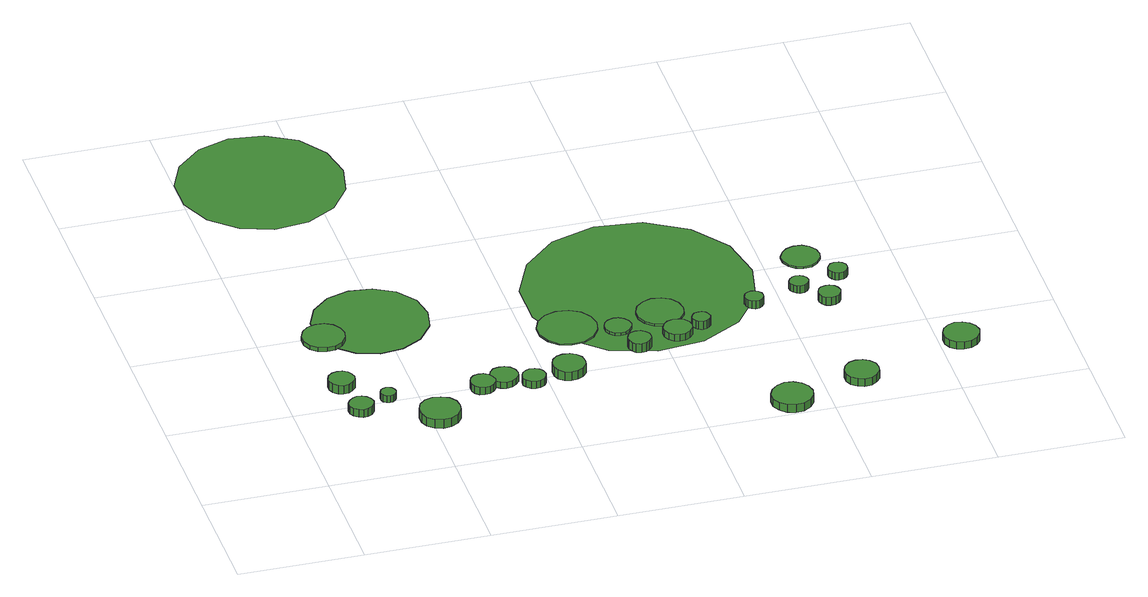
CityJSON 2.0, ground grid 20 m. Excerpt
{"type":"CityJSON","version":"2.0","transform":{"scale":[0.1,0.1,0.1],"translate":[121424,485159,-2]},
"CityObjects":{
"tree1":{"type":"SolitaryVegetationObject","attributes":{"function":"something"},"geometry":[{"type":"MultiSurface","lod":"1","boundaries":[[[0,1,2,3,4,5,6,7,8,9,10,11,12,13,14]],[[15,16,17,18,19,20,21,22,23,24,25,26,27,28,29]],[[0,29,28,1]],[[1,28,27,2]],[[2,27,26,3]],[[3,26,25,4]],[[4,25,24,5]],[[5,24,23,6]],[[6,23,22,7]],[[7,22,21,8]],[[8,21,20,9]],[[9,20,19,10]],[[10,19,18,11]],[[11,18,17,12]],[[12,17,16,13]],[[13,16,15,14]],[[14,15,29,0]]]}]},
"tree2":{"type":"SolitaryVegetationObject","attributes":{"function":"something"},"geometry":[{"type":"MultiSurface","lod":"1","boundaries":[[[30,31,32,33,34,35,36,37,38,39,40,41,42,43,44]],[[45,46,47,48,49,50,51,52,53,54,55,56,57,58,59]],[[30,59,58,31]],[[31,58,57,32]],[[32,57,56,33]],[[33,56,55,34]],[[34,55,54,35]],[[35,54,53,36]],[[36,53,52,37]],[[37,52,51,38]],[[38,51,50,39]],[[39,50,49,40]],[[40,49,48,41]],[[41,48,47,42]],[[42,47,46,43]],[[43,46,45,44]],[[44,45,59,30]]]}]},
"tree3":{"type":"SolitaryVegetationObject","attributes":{"function":"something"},"geometry":[{"type":"MultiSurface","lod":"1","boundaries":[[[60,61,62,63,64,65,66,67,68,69,70,71,72,73,74]],[[75,76,77,78,79,80,81,82,83,84,85,86,87,88,89]],[[60,89,88,61]],[[61,88,87,62]],[[62,87,86,63]],[[63,86,85,64]],[[64,85,84,65]],[[65,84,83,66]],[[66,83,82,67]],[[67,82,81,68]],[[68,81,80,69]],[[69,80,79,70]],[[70,79,78,71]],[[71,78,77,72]],[[72,77,76,73]],[[73,76,75,74]],[[74,75,89,60]]]}]},
"tree4":{"type":"SolitaryVegetationObject","attributes":{"function":"something"},"geometry":[{"type":"MultiSurface","lod":"1","boundaries":[[[90,91,92,93,94,95,96,97,98,99,100,101,102,103,104]],[[105,106,107,108,109,110,111,112,113,114,115,116,117,118,119]],[[90,119,118,91]],[[91,118,117,92]],[[92,117,116,93]],[[93,116,115,94]],[[94,115,114,95]],[[95,114,113,96]],[[96,113,112,97]],[[97,112,111,98]],[[98,111,110,99]],[[99,110,109,100]],[[100,109,108,101]],[[101,108,107,102]],[[102,107,106,103]],[[103,106,105,104]],[[104,105,119,90]]]}]},
"tree5":{"type":"SolitaryVegetationObject","attributes":{"function":"something"},"geometry":[{"type":"MultiSurface","lod":"1","boundaries":[[[120,121,122,123,124,125,126,127,128,129,130,131,132,133,134]],[[135,136,137,138,139,140,141,142,143,144,145,146,147,148,149]],[[120,149,148,121]],[[121,148,147,122]],[[122,147,146,123]],[[123,146,145,124]],[[124,145,144,125]],[[125,144,143,126]],[[126,143,142,127]],[[127,142,141,128]],[[128,141,140,129]],[[129,140,139,130]],[[130,139,138,131]],[[131,138,137,132]],[[132,137,136,133]],[[133,136,135,134]],[[134,135,149,120]]]}]},
"tree6":{"type":"SolitaryVegetationObject","attributes":{"function":"something"}},
"tree7":{"type":"SolitaryVegetationObject","attributes":{"function":"something"},"geometry":[{"type":"MultiSurface","lod":"1","boundaries":[[[150,151,152,153,154,155,156,157,158,159,160,161,162,163,164]],[[165,166,167,168,169,170,171,172,173,174,175,176,177,178,179]],[[150,179,178,151]],[[151,178,177,152]],[[152,177,176,153]],[[153,176,175,154]],[[154,175,174,155]],[[155,174,173,156]],[[156,173,172,157]],[[157,172,171,158]],[[158,171,170,159]],[[159,170,169,160]],[[160,169,168,161]],[[161,168,167,162]],[[162,167,166,163]],[[163,166,165,164]],[[164,165,179,150]]]}]},
"tree8":{"type":"SolitaryVegetationObject","attributes":{"function":"something"}},
"tree9":{"type":"SolitaryVegetationObject","attributes":{"function":"something"}},
"tree10":{"type":"SolitaryVegetationObject","attributes":{"function":"something"},"geometry":[{"type":"MultiSurface","lod":"1","boundaries":[[[180,181,182,183,184,185,186,187,188,189,190,191,192,193,194]],[[195,196,197,198,199,200,201,202,203,204,205,206,207,208,209]],[[180,209,208,181]],[[181,208,207,182]],[[182,207,206,183]],[[183,206,205,184]],[[184,205,204,185]],[[185,204,203,186]],[[186,203,202,187]],[[187,202,201,188]],[[188,201,200,189]],[[189,200,199,190]],[[190,199,198,191]],[[191,198,197,192]],[[192,197,196,193]],[[193,196,195,194]],[[194,195,209,180]]]}]},
"tree11":{"type":"SolitaryVegetationObject","attributes":{"function":"something"}},
"tree12":{"type":"SolitaryVegetationObject","attributes":{"function":"something"},"geometry":[{"type":"MultiSurface","lod":"1","boundaries":[[[210,211,212,213,214,215,216,217,218,219,220,221,222,223,224]]]}]},
"tree13":{"type":"SolitaryVegetationObject","attributes":{"function":"something"}},
"tree14":{"type":"SolitaryVegetationObject","attributes":{"function":"something"},"geometry":[{"type":"MultiSurface","lod":"1","boundaries":[[[225,226,227,228,229,230,231,232,233,234,235,236,237,238,239]],[[240,241,242,243,244,245,246,247,248,249,250,251,252,253,254]],[[225,254,253,226]],[[226,253,252,227]],[[227,252,251,228]],[[228,251,250,229]],[[229,250,249,230]],[[230,249,248,231]],[[231,248,247,232]],[[232,247,246,233]],[[233,246,245,234]],[[234,245,244,235]],[[235,244,243,236]],[[236,243,242,237]],[[237,242,241,238]],[[238,241,240,239]],[[239,240,254,225]]]}]},
"tree15":{"type":"SolitaryVegetationObject","attributes":{"function":"something"}},
"tree16":{"type":"SolitaryVegetationObject","attributes":{"function":"something"}},
"tree17":{"type":"SolitaryVegetationObject","attributes":{"function":"something"}},
"tree18":{"type":"SolitaryVegetationObject","attributes":{"function":"something"},"geometry":[{"type":"MultiSurface","lod":"1","boundaries":[[[255,256,257,258,259,260,261,262,263,264,265,266,267,268,269]],[[270,271,272,273,274,275,276,277,278,279,280,281,282,283,284]],[[255,284,283,256]],[[256,283,282,257]],[[257,282,281,258]],[[258,281,280,259]],[[259,280,279,260]],[[260,279,278,261]],[[261,278,277,262]],[[262,277,276,263]],[[263,276,275,264]],[[264,275,274,265]],[[265,274,273,266]],[[266,273,272,267]],[[267,272,271,268]],[[268,271,270,269]],[[269,270,284,255]]]}]},
"tree19":{"type":"SolitaryVegetationObject","attributes":{"function":"something"}},
"tree20":{"type":"SolitaryVegetationObject","attributes":{"function":"something"}},
"tree21":{"type":"SolitaryVegetationObject","attributes":{"function":"something"},"geometry":[{"type":"MultiSurface","lod":"1","boundaries":[[[285,286,287,288,289,290,291,292,293,294,295,296,297,298,299]],[[300,301,302,303,304,305,306,307,308,309,310,311,312,313,314]],[[285,314,313,286]],[[286,313,312,287]],[[287,312,311,288]],[[288,311,310,289]],[[289,310,309,290]],[[290,309,308,291]],[[291,308,307,292]],[[292,307,306,293]],[[293,306,305,294]],[[294,305,304,295]],[[295,304,303,296]],[[296,303,302,297]],[[297,302,301,298]],[[298,301,300,299]],[[299,300,314,285]]]}]},
"tree22":{"type":"SolitaryVegetationObject","attributes":{"function":"something"},"geometry":[{"type":"MultiSurface","lod":"1","boundaries":[[[315,316,317,318,319,320,321,322,323,324,325,326,327,328,329]],[[330,331,332,333,334,335,336,337,338,339,340,341,342,343,344]],[[315,344,343,316]],[[316,343,342,317]],[[317,342,341,318]],[[318,341,340,319]],[[319,340,339,320]],[[320,339,338,321]],[[321,338,337,322]],[[322,337,336,323]],[[323,336,335,324]],[[324,335,334,325]],[[325,334,333,326]],[[326,333,332,327]],[[327,332,331,328]],[[328,331,330,329]],[[329,330,344,315]]]}]},
"tree23":{"type":"SolitaryVegetationObject","attributes":{"function":"something"},"geometry":[{"type":"MultiSurface","lod":"1","boundaries":[[[345,346,347,348,349,350,351,352,353,354,355,356,357,358,359]],[[360,361,362,363,364,365,366,367,368,369,370,371,372,373,374]],[[345,374,373,346]],[[346,373,372,347]],[[347,372,371,348]],[[348,371,370,349]],[[349,370,369,350]],[[350,369,368,351]],[[351,368,367,352]],[[352,367,366,353]],[[353,366,365,354]],[[354,365,364,355]],[[355,364,363,356]],[[356,363,362,357]],[[357,362,361,358]],[[358,361,360,359]],[[359,360,374,345]]]}]},
"tree24":{"type":"SolitaryVegetationObject","attributes":{"function":"something"},"geometry":[{"type":"MultiSurface","lod":"1","boundaries":[[[375,376,377,378,379,380,381,382,383,384,385,386,387,388,389]],[[390,391,392,393,394,395,396,397,398,399,400,401,402,403,404]],[[375,404,403,376]],[[376,403,402,377]],[[377,402,401,378]],[[378,401,400,379]],[[379,400,399,380]],[[380,399,398,381]],[[381,398,397,382]],[[382,397,396,383]],[[383,396,395,384]],[[384,395,394,385]],[[385,394,393,386]],[[386,393,392,387]],[[387,392,391,388]],[[388,391,390,389]],[[389,390,404,375]]]}]},
"tree25":{"type":"SolitaryVegetationObject","attributes":{"function":"something"},"geometry":[{"type":"MultiSurface","lod":"1","boundaries":[[[405,406,407,408,409,410,411,412,413,414,415,416,417,418,419]],[[420,421,422,423,424,425,426,427,428,429,430,431,432,433,434]],[[405,434,433,406]],[[406,433,432,407]],[[407,432,431,408]],[[408,431,430,409]],[[409,430,429,410]],[[410,429,428,411]],[[411,428,427,412]],[[412,427,426,413]],[[413,426,425,414]],[[414,425,424,415]],[[415,424,423,416]],[[416,423,422,417]],[[417,422,421,418]],[[418,421,420,419]],[[419,420,434,405]]]}]},
"tree26":{"type":"SolitaryVegetationObject","attributes":{"function":"something"},"geometry":[{"type":"MultiSurface","lod":"1","boundaries":[[[435,436,437,438,439,440,441,442,443,444,445,446,447,448,449]],[[450,451,452,453,454,455,456,457,458,459,460,461,462,463,464]],[[435,464,463,436]],[[436,463,462,437]],[[437,462,461,438]],[[438,461,460,439]],[[439,460,459,440]],[[440,459,458,441]],[[441,458,457,442]],[[442,457,456,443]],[[443,456,455,444]],[[444,455,454,445]],[[445,454,453,446]],[[446,453,452,447]],[[447,452,451,448]],[[448,451,450,449]],[[449,450,464,435]]]}]},
"tree27":{"type":"SolitaryVegetationObject","attributes":{"function":"something"},"geometry":[{"type":"MultiSurface","lod":"1","boundaries":[[[465,466,467,468,469,470,471,472,473,474,475,476,477,478,479]]]}]},
"tree28":{"type":"SolitaryVegetationObject","attributes":{"function":"something"}},
"tree29":{"type":"SolitaryVegetationObject","attributes":{"function":"something"},"geometry":[{"type":"MultiSurface","lod":"1","boundaries":[[[480,481,482,483,484,485,486,487,488,489,490,491,492,493,494]],[[495,496,497,498,499,500,501,502,503,504,505,506,507,508,509]],[[480,509,508,481]],[[481,508,507,482]],[[482,507,506,483]],[[483,506,505,484]],[[484,505,504,485]],[[485,504,503,486]],[[486,503,502,487]],[[487,502,501,488]],[[488,501,500,489]],[[489,500,499,490]],[[490,499,498,491]],[[491,498,497,492]],[[492,497,496,493]],[[493,496,495,494]],[[494,495,509,480]]]}]},
"tree30":{"type":"SolitaryVegetationObject","attributes":{"function":"something"},"geometry":[{"type":"MultiSurface","lod":"1","boundaries":[[[510,511,512,513,514,515,516,517,518,519,520,521,522,523,524]],[[525,526,527,528,529,530,531,532,533,534,535,536,537,538,539]],[[510,539,538,511]],[[511,538,537,512]],[[512,537,536,513]],[[513,536,535,514]],[[514,535,534,515]],[[515,534,533,516]],[[516,533,532,517]],[[517,532,531,518]],[[518,531,530,519]],[[519,530,529,520]],[[520,529,528,521]],[[521,528,527,522]],[[522,527,526,523]],[[523,526,525,524]],[[524,525,539,510]]]}]},
"tree31":{"type":"SolitaryVegetationObject","attributes":{"function":"something"},"geometry":[{"type":"MultiSurface","lod":"1","boundaries":[[[540,541,542,543,544,545,546,547,548,549,550,551,552,553,554]]]}]},
"tree32":{"type":"SolitaryVegetationObject","attributes":{"function":"something"}},
"tree33":{"type":"SolitaryVegetationObject","attributes":{"function":"something"},"geometry":[{"type":"MultiSurface","lod":"1","boundaries":[[[555,556,557,558,559,560,561,562,563,564,565,566,567,568,569]],[[570,571,572,573,574,575,576,577,578,579,580,581,582,583,584]],[[555,584,583,556]],[[556,583,582,557]],[[557,582,581,558]],[[558,581,580,559]],[[559,580,579,560]],[[560,579,578,561]],[[561,578,577,562]],[[562,577,576,563]],[[563,576,575,564]],[[564,575,574,565]],[[565,574,573,566]],[[566,573,572,567]],[[567,572,571,568]],[[568,571,570,569]],[[569,570,584,555]]]}]},
"tree34":{"type":"SolitaryVegetationObject","attributes":{"function":"something"},"geometry":[{"type":"MultiSurface","lod":"1","boundaries":[[[585,586,587,588,589,590,591,592,593,594,595,596,597,598,599]],[[600,601,602,603,604,605,606,607,608,609,610,611,612,613,614]],[[585,614,613,586]],[[586,613,612,587]],[[587,612,611,588]],[[588,611,610,589]],[[589,610,609,590]],[[590,609,608,591]],[[591,608,607,592]],[[592,607,606,593]],[[593,606,605,594]],[[594,605,604,595]],[[595,604,603,596]],[[596,603,602,597]],[[597,602,601,598]],[[598,601,600,599]],[[599,600,614,585]]]}]},
"tree35":{"type":"SolitaryVegetationObject","attributes":{"function":"something"},"geometry":[{"type":"MultiSurface","lod":"1","boundaries":[[[615,616,617,618,619,620,621,622,623,624,625,626,627,628,629]],[[630,631,632,633,634,635,636,637,638,639,640,641,642,643,644]],[[615,644,643,616]],[[616,643,642,617]],[[617,642,641,618]],[[618,641,640,619]],[[619,640,639,620]],[[620,639,638,621]],[[621,638,637,622]],[[622,637,636,623]],[[623,636,635,624]],[[624,635,634,625]],[[625,634,633,626]],[[626,633,632,627]],[[627,632,631,628]],[[628,631,630,629]],[[629,630,644,615]]]}]},
"tree36":{"type":"SolitaryVegetationObject","attributes":{"function":"something"}},
"tree37":{"type":"SolitaryVegetationObject","attributes":{"function":"something"},"geometry":[{"type":"MultiSurface","lod":"1","boundaries":[[[645,646,647,648,649,650,651,652,653,654,655,656,657,658,659]],[[660,661,662,663,664,665,666,667,668,669,670,671,672,673,674]],[[645,674,673,646]],[[646,673,672,647]],[[647,672,671,648]],[[648,671,670,649]],[[649,670,669,650]],[[650,669,668,651]],[[651,668,667,652]],[[652,667,666,653]],[[653,666,665,654]],[[654,665,664,655]],[[655,664,663,656]],[[656,663,662,657]],[[657,662,661,658]],[[658,661,660,659]],[[659,660,674,645]]]}]},
"tree38":{"type":"SolitaryVegetationObject","attributes":{"function":"something"},"geometry":[{"type":"MultiSurface","lod":"1","boundaries":[[[675,676,677,678,679,680,681,682,683,684,685,686,687,688,689]],[[690,691,692,693,694,695,696,697,698,699,700,701,702,703,704]],[[675,704,703,676]],[[676,703,702,677]],[[677,702,701,678]],[[678,701,700,679]],[[679,700,699,680]],[[680,699,698,681]],[[681,698,697,682]],[[682,697,696,683]],[[683,696,695,684]],[[684,695,694,685]],[[685,694,693,686]],[[686,693,692,687]],[[687,692,691,688]],[[688,691,690,689]],[[689,690,704,675]]]}]},
"tree39":{"type":"SolitaryVegetationObject","attributes":{"function":"something"},"geometry":[{"type":"MultiSurface","lod":"1","boundaries":[[[705,706,707,708,709,710,711,712,713,714,715,716,717,718,719]],[[720,721,722,723,724,725,726,727,728,729,730,731,732,733,734]],[[705,734,733,706]],[[706,733,732,707]],[[707,732,731,708]],[[708,731,730,709]],[[709,730,729,710]],[[710,729,728,711]],[[711,728,727,712]],[[712,727,726,713]],[[713,726,725,714]],[[714,725,724,715]],[[715,724,723,716]],[[716,723,722,717]],[[717,722,721,718]],[[718,721,720,719]],[[719,720,734,705]]]}]},
"tree40":{"type":"SolitaryVegetationObject","attributes":{"function":"something"}},
"tree41":{"type":"SolitaryVegetationObject","attributes":{"function":"something"},"geometry":[{"type":"MultiSurface","lod":"1","boundaries":[[[735,736,737,738,739,740,741,742,743,744,745,746,747,748,749]],[[750,751,752,753,754,755,756,757,758,759,760,761,762,763,764]],[[735,764,763,736]],[[736,763,762,737]],[[737,762,761,738]],[[738,761,760,739]],[[739,760,759,740]],[[740,759,758,741]],[[741,758,757,742]],[[742,757,756,743]],[[743,756,755,744]],[[744,755,754,745]],[[745,754,753,746]],[[746,753,752,747]],[[747,752,751,748]],[[748,751,750,749]],[[749,750,764,735]]]}]},
"tree42":{"type":"SolitaryVegetationObject","attributes":{"function":"something"}},
"tree43":{"type":"SolitaryVegetationObject","attributes":{"function":"something"}}
},
"vertices":[
[124,186,25],[122,194,25],[117,201,25],[110,205,25],[102,206,25],[95,203,25],[89,198,25],[85,191,25],[85,182,25],[89,175,25],[95,170,25],[102,167,25],[110,168,25],[117,172,25],[122,179,25],[122,179,11],[117,172,11],[110,168,11],[102,167,11],[95,170,11],[89,175,11],[85,182,11],[85,191,11],[89,198,11],[95,203,11],[102,206,11],[110,205,11],[117,201,11],[122,194,11],[124,186,11],
[114,259,26],[112,267,26],[107,274,26],[100,279,26],[91,279,26],[83,277,26],[76,271,26],[73,263,26],[73,255,26],[76,247,26],[83,241,26],[91,238,26],[100,239,26],[107,244,26],[112,250,26],[112,250,11],[107,244,11],[100,239,11],[91,238,11],[83,241,11],[76,247,11],[73,255,11],[73,263,11],[76,271,11],[83,277,11],[91,279,11],[100,279,11],[107,274,11],[112,267,11],[114,259,11],
[165,208,23],[164,213,23],[161,218,23],[157,220,23],[152,221,23],[147,219,23],[143,216,23],[141,211,23],[141,206,23],[143,201,23],[147,198,23],[152,196,23],[157,197,23],[161,199,23],[164,203,23],[164,203,11],[161,199,11],[157,197,11],[152,196,11],[147,198,11],[143,201,11],[141,206,11],[141,211,11],[143,216,11],[147,219,11],[152,221,11],[157,220,11],[161,218,11],[164,213,11],[165,208,11],
[136,392,18],[133,406,18],[125,418,18],[113,425,18],[99,426,18],[85,422,18],[75,412,18],[69,399,18],[69,385,18],[75,372,18],[85,363,18],[99,359,18],[113,360,18],[125,367,18],[133,379,18],[133,379,11],[125,367,11],[113,360,11],[99,359,11],[85,363,11],[75,372,11],[69,385,11],[69,399,11],[75,412,11],[85,422,11],[99,426,11],[113,425,11],[125,418,11],[133,406,11],[136,392,11],
[246,137,27],[244,150,27],[236,161,27],[224,167,27],[211,169,27],[198,165,27],[188,156,27],[183,143,27],[183,130,27],[188,118,27],[198,109,27],[211,105,27],[224,106,27],[236,113,27],[244,124,27],[244,124,11],[236,113,11],[224,106,11],[211,105,11],[198,109,11],[188,118,11],[183,130,11],[183,143,11],[188,156,11],[198,165,11],[211,169,11],[224,167,11],[236,161,11],[244,150,11],[246,137,11],
[275,421,12],[268,458,12],[245,489,12],[212,507,12],[175,511,12],[139,500,12],[110,474,12],[95,440,12],[95,402,12],[110,367,12],[139,342,12],[175,330,12],[212,334,12],[245,353,12],[268,384,12],[268,384,11],[245,353,11],[212,334,11],[175,330,11],[139,342,11],[110,367,11],[95,402,11],[95,440,11],[110,474,11],[139,500,11],[175,511,11],[212,507,11],[245,489,11],[268,458,11],[275,421,11],
[319,197,24],[317,205,24],[312,212,24],[305,216,24],[297,217,24],[289,215,24],[283,209,24],[280,202,24],[280,193,24],[283,186,24],[289,180,24],[297,178,24],[305,179,24],[312,183,24],[317,189,24],[317,189,11],[312,183,11],[305,179,11],[297,178,11],[289,180,11],[283,186,11],[280,193,11],[280,202,11],[283,209,11],[289,215,11],[297,217,11],[305,216,11],[312,212,11],[317,205,11],[319,197,11],
[260,838,11],[249,892,11],[217,936,11],[170,963,11],[115,969,11],[64,952,11],[23,915,11],[1,866,11],[1,811,11],[23,761,11],[64,725,11],[115,708,11],[170,714,11],[217,741,11],[249,785,11],
[358,208,22],[356,217,22],[350,225,22],[342,230,22],[333,230,22],[324,228,22],[317,221,22],[314,213,22],[314,204,22],[317,195,22],[324,189,22],[333,186,22],[342,187,22],[350,192,22],[356,199,22],[356,199,11],[350,192,11],[342,187,11],[333,186,11],[324,189,11],[317,195,11],[314,204,11],[314,213,11],[317,221,11],[324,228,11],[333,230,11],[342,230,11],[350,225,11],[356,217,11],[358,208,11],
[397,191,24],[395,199,24],[391,205,24],[384,209,24],[376,210,24],[369,207,24],[363,202,24],[360,195,24],[360,187,24],[363,181,24],[369,175,24],[376,173,24],[384,174,24],[391,178,24],[395,184,24],[395,184,11],[391,178,11],[384,174,11],[376,173,11],[369,175,11],[363,181,11],[360,187,11],[360,195,11],[363,202,11],[369,207,11],[376,210,11],[384,209,11],[391,205,11],[395,199,11],[397,191,11],
[463,205,27],[461,216,27],[454,225,27],[445,230,27],[434,231,27],[424,228,27],[416,221,27],[412,211,27],[412,200,27],[416,190,27],[424,183,27],[434,180,27],[445,181,27],[454,186,27],[461,195,27],[461,195,11],[454,186,11],[445,181,11],[434,180,11],[424,183,11],[416,190,11],[412,200,11],[412,211,11],[416,221,11],[424,228,11],[434,231,11],[445,230,11],[454,225,11],[461,216,11],[463,205,11],
[514,322,13],[510,341,13],[499,357,13],[482,367,13],[462,369,13],[443,363,13],[429,350,13],[421,332,13],[421,312,13],[429,294,13],[443,281,13],[462,275,13],[482,277,13],[499,287,13],[510,303,13],[510,303,11],[499,287,11],[482,277,11],[462,275,11],[443,281,11],[429,294,11],[421,312,11],[421,332,11],[429,350,11],[443,363,11],[462,369,11],[482,367,11],[499,357,11],[510,341,11],[514,322,11],
[563,301,16],[561,310,16],[556,317,16],[548,322,16],[540,323,16],[531,320,16],[524,314,16],[521,306,16],[521,297,16],[524,289,16],[531,283,16],[540,280,16],[548,281,16],[556,286,16],[561,293,16],[561,293,11],[556,286,11],[548,281,11],[540,280,11],[531,283,11],[524,289,11],[521,297,11],[521,306,11],[524,314,11],[531,320,11],[540,323,11],[548,322,11],[556,317,11],[561,310,11],[563,301,11],
[578,245,27],[577,252,27],[572,258,27],[566,262,27],[558,263,27],[550,261,27],[545,256,27],[542,248,27],[542,241,27],[545,234,27],[550,228,27],[558,226,27],[566,227,27],[572,231,27],[577,237,27],[577,237,11],[572,231,11],[566,227,11],[558,226,11],[550,228,11],[545,234,11],[542,241,11],[542,248,11],[545,256,11],[550,261,11],[558,263,11],[566,262,11],[572,258,11],[577,252,11],[578,245,11],
[648,263,23],[646,272,23],[640,280,23],[632,284,23],[623,285,23],[614,282,23],[607,276,23],[603,268,23],[603,258,23],[607,250,23],[614,244,23],[623,241,23],[632,242,23],[640,246,23],[646,254,23],[646,254,11],[640,246,11],[632,242,11],[623,241,11],[614,244,11],[607,250,11],[603,258,11],[603,268,11],[607,276,11],[614,282,11],[623,285,11],[632,284,11],[640,280,11],[646,272,11],[648,263,11],
[651,324,15],[648,339,15],[639,352,15],[626,359,15],[610,361,15],[596,356,15],[584,346,15],[578,332,15],[578,317,15],[584,303,15],[596,292,15],[610,288,15],[626,289,15],[639,297,15],[648,309,15],[648,309,11],[639,297,11],[626,289,11],[610,288,11],[596,292,11],[584,303,11],[578,317,11],[578,332,11],[584,346,11],[596,356,11],[610,361,11],[626,359,11],[639,352,11],[648,339,11],[651,324,11],
[782,402,11],[767,476,11],[723,536,11],[658,574,11],[583,582,11],[511,559,11],[456,508,11],[425,440,11],[425,365,11],[456,296,11],[511,246,11],[583,223,11],[658,231,11],[723,268,11],[767,329,11],
[681,277,25],[679,283,25],[676,288,25],[671,291,25],[665,291,25],[659,290,25],[655,286,25],[652,280,25],[652,274,25],[655,269,25],[659,265,25],[665,263,25],[671,264,25],[676,267,25],[679,271,25],[679,271,11],[676,267,11],[671,264,11],[665,263,11],[659,265,11],[655,269,11],[652,274,11],[652,280,11],[655,286,11],[659,290,11],[665,291,11],[671,291,11],[676,288,11],[679,283,11],[681,277,11],
[774,34,25],[771,47,25],[763,58,25],[751,65,25],[738,67,25],[725,62,25],[715,53,25],[709,41,25],[709,27,25],[715,15,25],[725,6,25],[738,2,25],[751,3,25],[763,10,25],[771,21,25],[771,21,11],[763,10,11],[751,3,11],[738,2,11],[725,6,11],[715,15,11],[709,27,11],[709,41,11],[715,53,11],[725,62,11],[738,67,11],[751,65,11],[763,58,11],[771,47,11],[774,34,11],
[764,383,11],[754,427,11],[728,464,11],[688,487,11],[643,491,11],[600,477,11],[567,447,11],[548,406,11],[548,360,11],[567,319,11],[600,289,11],[643,275,11],[688,280,11],[728,302,11],[754,339,11],
[774,312,24],[773,318,24],[769,323,24],[764,326,24],[758,327,24],[752,325,24],[747,321,24],[745,315,24],[745,309,24],[747,304,24],[752,300,24],[758,298,24],[764,298,24],[769,301,24],[773,306,24],[773,306,10],[769,301,10],[764,298,10],[758,298,10],[752,300,10],[747,304,10],[745,309,10],[745,315,10],[747,321,10],[752,325,10],[758,327,10],[764,326,10],[769,323,10],[773,318,10],[774,312,10],
[888,70,25],[886,81,25],[879,90,25],[870,96,25],[858,97,25],[848,94,25],[839,86,25],[835,76,25],[835,64,25],[839,54,25],[848,47,25],[858,43,25],[870,44,25],[879,50,25],[886,59,25],[886,59,11],[879,50,11],[870,44,11],[858,43,11],[848,47,11],[839,54,11],[835,64,11],[835,76,11],[839,86,11],[848,94,11],[858,97,11],[870,96,11],[879,90,11],[886,81,11],[888,70,11],
[852,336,23],[851,342,23],[847,347,23],[842,350,23],[835,351,23],[830,349,23],[825,345,23],[822,339,23],[822,333,23],[825,327,23],[830,323,23],[835,321,23],[842,322,23],[847,325,23],[851,330,23],[851,330,10],[847,325,10],[842,322,10],[835,321,10],[830,323,10],[825,327,10],[822,333,10],[822,339,10],[825,345,10],[830,349,10],[835,351,10],[842,350,10],[847,347,10],[851,342,10],[852,336,10],
[891,294,24],[889,301,24],[885,307,24],[878,311,24],[871,311,24],[864,309,24],[859,304,24],[856,297,24],[856,290,24],[859,283,24],[864,278,24],[871,276,24],[878,277,24],[885,280,24],[889,286,24],[889,286,10],[885,280,10],[878,277,10],[871,276,10],[864,278,10],[859,283,10],[856,290,10],[856,297,10],[859,304,10],[864,309,10],[871,311,10],[878,311,10],[885,307,10],[889,301,10],[891,294,10],
[892,416,13],[890,428,13],[882,439,13],[872,445,13],[859,446,13],[847,442,13],[838,434,13],[832,422,13],[832,410,13],[838,398,13],[847,390,13],[859,386,13],[872,387,13],[882,394,13],[890,404,13],[890,404,10],[882,394,10],[872,387,10],[859,386,10],[847,390,10],[838,398,10],[832,410,10],[832,422,10],[838,434,10],[847,442,10],[859,446,10],[872,445,10],[882,439,10],[890,428,10],[892,416,10],
[919,356,23],[918,362,23],[914,367,23],[909,370,23],[902,371,23],[896,369,23],[892,365,23],[889,359,23],[889,353,23],[892,347,23],[896,342,23],[902,340,23],[909,341,23],[914,344,23],[918,350,23],[918,350,10],[914,344,10],[909,341,10],[902,340,10],[896,342,10],[892,347,10],[889,353,10],[889,359,10],[892,365,10],[896,369,10],[902,371,10],[909,370,10],[914,367,10],[918,362,10],[919,356,10],
[1064,130,24],[1061,142,24],[1054,151,24],[1044,157,24],[1032,159,24],[1021,155,24],[1012,147,24],[1007,136,24],[1007,124,24],[1012,113,24],[1021,105,24],[1032,102,24],[1044,103,24],[1054,109,24],[1061,118,24],[1061,118,11],[1054,109,11],[1044,103,11],[1032,102,11],[1021,105,11],[1012,113,11],[1007,124,11],[1007,136,11],[1012,147,11],[1021,155,11],[1032,159,11],[1044,157,11],[1054,151,11],[1061,142,11],[1064,130,11]
]}
